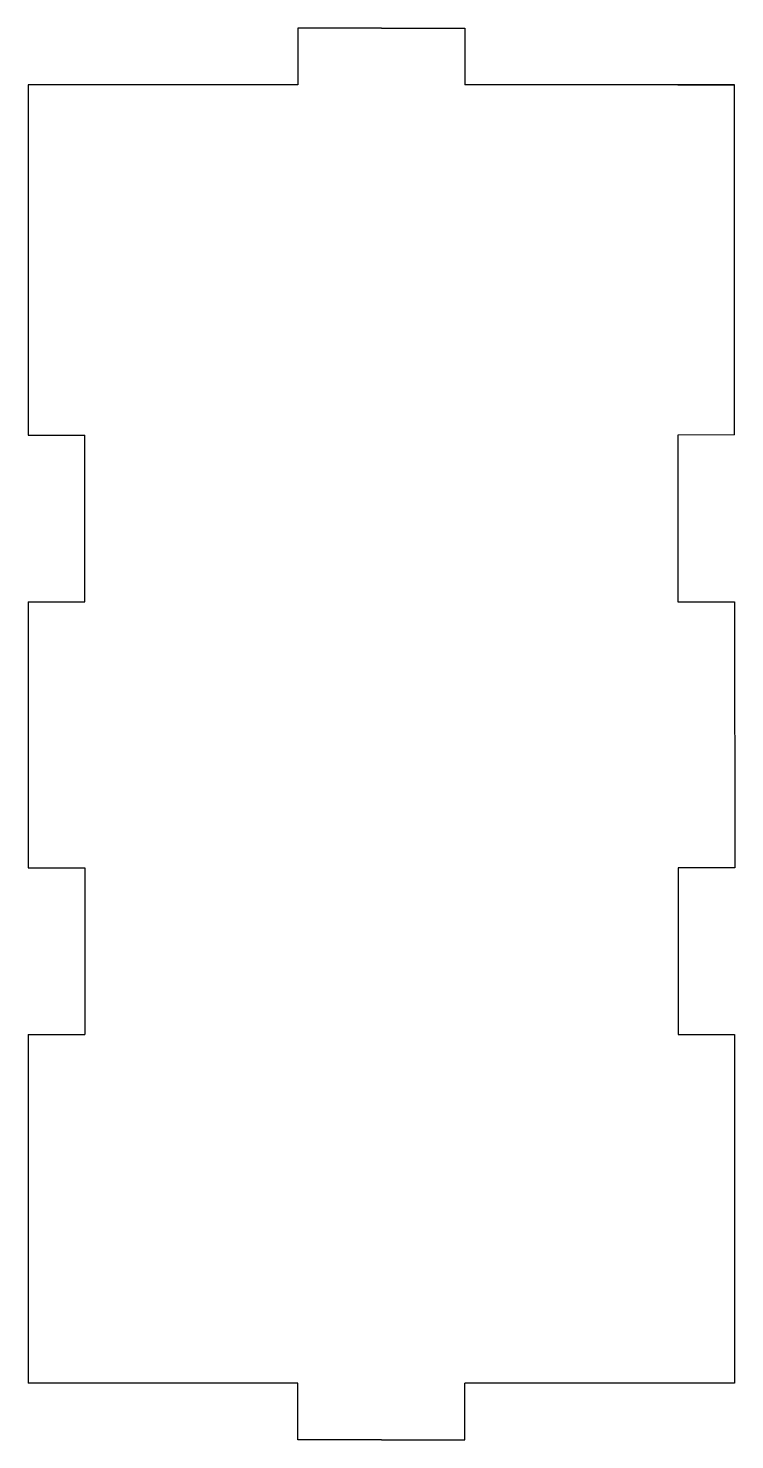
# Model space of a CAD drawing. Header units: inches. Extents: x -2.3 to 0.2, y -5 to 0.
import ezdxf

# ---------------------------------------------------------------- set-up
doc = ezdxf.new("R2010")
doc.units = ezdxf.units.IN
doc.layers.get('0').update_dxf_attribs({"linetype": 'CONTINUOUS'})

msp = doc.modelspace()

# ---------------------------------------------------------------- linework, layer by layer
for p, q in [((-1.0492, 0), (-1.3445, 0)), ((-1.3445, 0), (-1.3445, -0.2008)), ((-1.0492, 0), (-0.7539, 0)), ((-0.7539, 0), (-0.7539, -0.2008)), ((-1.3445, -0.2008), (-2.2992, -0.2008)), ((-2.2992, -0.2008), (-2.2992, -1.4409)), ((0.2008, -0.2008), (-0.7539, -0.2008)), ((0.0002, -0.2008), (0.2008, -0.2008)), ((0.2008, -1.4408), (0.2008, -0.2008)), ((0.2008, -1.4408), (0.2008, -0.2008)), ((-2.2992, -1.4409), (-2.0984, -1.4409)), ((-2.0984, -2.0314), (-2.0984, -1.4409)), ((0.2008, -1.4408), (0.0002, -1.4409)), ((0.0002, -1.4409), (0.0005, -2.0314)), ((-2.2992, -2.0314), (-2.0984, -2.0314)), ((-2.2992, -2.0314), (-2.2992, -2.9736)), ((0.0005, -2.0314), (0.2008, -2.0313)), ((0.2008, -2.0313), (0.2018, -2.9735)), ((-2.2992, -2.9736), (-2.0984, -2.9736)), ((-2.0984, -2.9736), (-2.0984, -3.5641)), ((0.2018, -2.9735), (0.001, -2.9736)), ((0.001, -2.9736), (0.0013, -3.5641)), ((-2.2992, -3.5641), (-2.0984, -3.5641)), ((-2.2992, -3.5641), (-2.2992, -4.7992)), ((0.0013, -3.5641), (0.2008, -3.564)), ((0.2008, -3.564), (0.2008, -4.7992)), ((-1.3445, -4.7992), (-2.2992, -4.7992)), ((-1.3445, -5), (-1.3445, -4.7992)), ((-0.7539, -5), (-0.7539, -4.7992)), ((0.2008, -4.7992), (-0.7539, -4.7992)), ((-1.0492, -5), (-1.3445, -5)), ((-1.0492, -5), (-0.7539, -5))]:
    msp.add_line(p, q)

doc.saveas('drawing.dxf')
